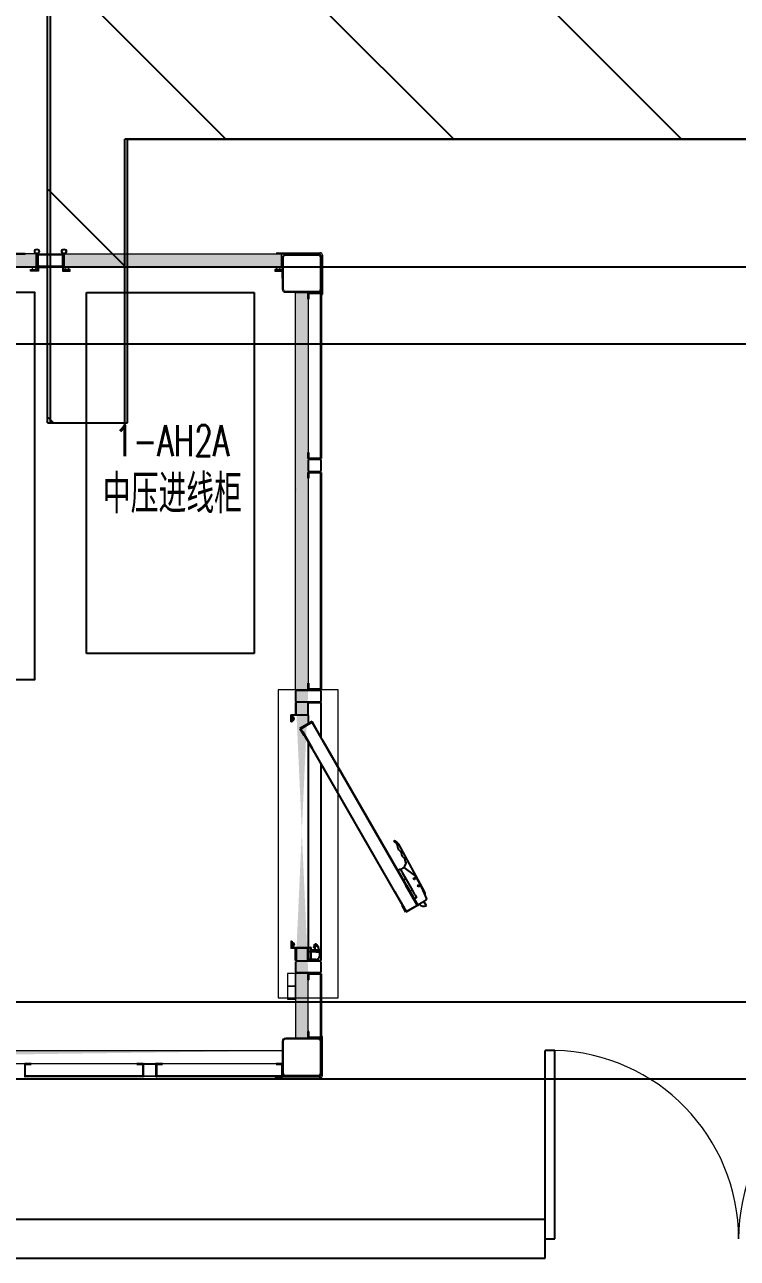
# Model space of a CAD drawing. Extents: x 758840 to 1108724, y -102573 to 143521.
# Drawn here: x 806744 to 809508, y 63888 to 68672 of the extents above; entities that cross this region are included whole.
import ezdxf
from ezdxf.xclip import XClip

# ---------------------------------------------------------------- set-up
doc = ezdxf.new("R2010")
doc.units = 0
doc.header["$LTSCALE"] = 1000
doc.header["$MEASUREMENT"] = 0
for name, color, linetype in [('02电气-设备', 255, 'Continuous'), ('02电气-设备基础', 252, 'Continuous'), ('DOOR_FIRE', 4, 'Continuous'), ('HATCH', 4, 'Continuous'), ('LWIRE', 1, 'Continuous'), ('WALL-MOVE', 6, 'Continuous'), ('电缆沟', 2, 'Continuous'), ('空调标注', 3, 'Continuous'), ('钢盖板', 6, 'Continuous')]:
    doc.layers.add(name, color=color, linetype=linetype)
doc.layers.add('细实线', color=3, linetype='Continuous', lineweight=5)
doc.styles.get("Standard").update_dxf_attribs({"font": 'gbenor.shx', "bigfont": 'gbcbig.shx'})
doc.styles.add('电气文字', font='txtd.shx', dxfattribs={"width": 0.8, "height": 3.5, "bigfont": 'HZTXT.shx'})
pattern_1 = [(315, (1.005, -51.474), (28.28427125, 28.28427125), [4.0142, -35.9858]), (315, (-20.185, -72.664), (28.28427125, 28.28427125), [4.0142, -35.9858]), (135, (13.44, -77.425), (-28.28427125, -28.28427125), [4.0142, -35.9858]), (135, (5.767, -85.1), (-28.28427125, -28.28427125), [4.0142, -35.9858]), (225, (28.298, -71.66), (28.28427125, -28.28427125), [40.0194, 0.0194]), (180, (18.983, -78.135), (-28.2842, 28.2842), [3.4144, -53.1542]), (161.56505, (43.853, -49.85), (-28.284169758, 28.28429741), [2.244, -87.1988]), (161.56505, (15.569, -78.135), (-28.284169758, 28.28429741), [2.244, -87.1988]), (198.43495, (51.525, -48.43), (-28.28429741, 28.28416976), [4.488, -84.9548]), (198.43495, (23.24, -76.716), (-28.28429741, 28.28416976), [4.488, -84.9548]), (108.43495, (38.886, -46.303), (-28.28429741, 28.284169758), [21.3712, -68.0716]), (108.43495, (10.602, -74.587), (-28.28429741, 28.284169758), [21.3712, -68.0716]), (161.56505, (29.29, -23.19), (-28.284169758, 28.28429741), [2.244, -87.1988]), (161.56505, (1.005, -51.474), (-28.284169758, 28.28429741), [2.244, -87.1988]), (180, (-1.124, -50.765), (-28.2842, 28.2842), [3.4144, -53.1542]), (198.43495, (23.746, -22.48), (-28.28429741, 28.28416976), [4.488, -84.9548]), (198.43495, (-4.538, -50.765), (-28.28429741, 28.28416976), [4.488, -84.9548]), (90, (-20.894, -70.535), (-28.2842, 28.2842), [3.4144, -53.1542]), (108.43495, (8.1, -44.38), (-28.28429741, 28.284169758), [2.244, -87.1988]), (108.43495, (-20.185, -72.664), (-28.28429741, 28.284169758), [2.244, -87.1988]), (71.56505, (7.39, -38.836), (-28.28416976, 28.28429741), [4.488, -84.9548]), (71.56505, (-20.894, -67.12), (-28.28416976, 28.28429741), [4.488, -84.9548]), (161.56505, (31.212, -53.976), (-28.284169758, 28.28429741), [21.3712, -68.0716]), (161.56505, (2.928, -82.26), (-28.284169758, 28.28429741), [21.3712, -68.0716]), (90, (6.476, -90.642), (-28.2842, 28.2842), [3.4144, -53.1542]), (108.43495, (34.76, -58.943), (-28.28429741, 28.284169758), [2.244, -87.1988]), (108.43495, (6.476, -87.228), (-28.28429741, 28.284169758), [2.244, -87.1988]), (71.56505, (33.34, -66.615), (-28.28416976, 28.28429741), [4.488, -84.9548]), (71.56505, (5.057, -94.9), (-28.28416976, 28.28429741), [4.488, -84.9548])]

# ---------------------------------------------------------------- blocks, each defined once
blk = doc.blocks.new('2500KVA 变压器')
at = {"lineweight": -3}
blk.add_lwpolyline([(0, 0), (2400, 0), (2400, 1500), (0, 1500)], close=True, dxfattribs=at)
blk = doc.blocks.new('dfgfdgdf')
at = {"lineweight": 15}
h = blk.add_hatch(dxfattribs=at)
h.set_pattern_fill('ANSI35', color=2, scale=0.9)
h.set_pattern_definition([(45, (0, 0), (-4.041115254, 4.041115254), []), (45, (4.041, 0), (-4.041115254, 4.041115254), [7.14375, -1.42875, 0, -1.42875])])
h.paths.add_polyline_path([(1999348.3, 678429.3), (1999331.3, 678429.3, 1)])
blk.add_line((1999352.3, 678432.3), (1999327.3, 678432.3))
at = {"color": 0, "lineweight": 15}
for p, q in [((1999352.3, 678432.3), (1999327.3, 678432.3)), ((1999327.3, 678432.3), (1999327.3, 678429.3)), ((1999327.3, 678429.3), (1999352.3, 678429.3)), ((1999352.3, 678432.3), (1999352.3, 678429.3))]:
    blk.add_line(p, q, dxfattribs=at)
blk.add_arc((1999339.8, 678429.3), 8.49, 180, 360, dxfattribs=at)
blk = doc.blocks.new('332525')
at = {"color": 0, "lineweight": 15}
for p, q in [((1935718.8, 679933.7), (1935745.8, 679933.7)), ((1935718.8, 679930.7), (1935718.8, 679933.7)), ((1935748.8, 679930.7), (1935718.8, 679930.7)), ((1935745.8, 679933.7), (1935745.8, 679960.7)), ((1935745.8, 679960.7), (1935748.8, 679960.7)), ((1935748.8, 679930.7), (1935745.8, 679930.7)), ((1935748.8, 679960.7), (1935748.8, 679930.7)), ((1935748.8, 679933.7), (1935748.8, 679930.7))]:
    blk.add_line(p, q, dxfattribs=at)
blk = doc.blocks.new('BD4-PAL0101-LVPM-05')
at = {"ltscale": 5}
h = blk.add_hatch(dxfattribs=at)
h.set_pattern_fill('隔热材料01', color=8, scale=80, angle=45)
h.set_pattern_definition(pattern_1)
h.paths.add_polyline_path([(8308888.6, -4141711.1), (8309454.1, -4141711.1), (8309454.1, -4141661.1), (8308888.6, -4141661.1)])
h.paths.add_polyline_path([(8308318.1, -4141711.1), (8308883.6, -4141711.1), (8308883.6, -4141661.1), (8308318.1, -4141661.1)])
h.paths.add_polyline_path([(8310456.6, -4141661.1), (8309564.1, -4141661.1), (8309564.1, -4141711.1), (8310456.6, -4141711.1)])
h.paths.add_polyline_path([(8311354.1, -4141661.1), (8310461.6, -4141661.1), (8310461.6, -4141711.1), (8311354.1, -4141711.1)])
h.paths.add_polyline_path([(8311464.1, -4141711.1), (8312356.6, -4141711.1), (8312356.6, -4141661.1), (8311464.1, -4141661.1)])
h.paths.add_polyline_path([(8312361.6, -4141661.1), (8312361.6, -4141711.1), (8313254.1, -4141711.1), (8313254.1, -4141661.1)])
h.paths.add_polyline_path([(8314456.6, -4141661.1), (8313364.1, -4141661.1), (8313364.1, -4141711.1), (8314456.6, -4141711.1)])
h.paths.add_polyline_path([(8314461.6, -4141661.1), (8314461.6, -4141711.1), (8315554.1, -4141711.1), (8315554.1, -4141661.1)])
h.paths.add_polyline_path([(8316861.6, -4141661.1), (8315664.1, -4141661.1), (8315664.1, -4141711.1), (8316861.6, -4141711.1)])
h.paths.add_polyline_path([(8316866.6, -4141661.1), (8316866.6, -4141711.1), (8318064.1, -4141711.1), (8318064.1, -4141661.1)])
h.paths.add_polyline_path([(8319466.6, -4141661.1), (8318174.1, -4141661.1), (8318174.1, -4141711.1), (8319466.6, -4141711.1)])
h.paths.add_polyline_path([(8319471.6, -4141661.1), (8319471.6, -4141711.1), (8320764.1, -4141711.1), (8320764.1, -4141661.1)])
h.paths.add_polyline_path([(8320874.1, -4141661.1), (8321714.1, -4141661.1), (8321714.1, -4141711.1), (8320874.1, -4141711.1)])
h = blk.add_hatch(dxfattribs=at)
h.set_pattern_fill('隔热材料01', color=8, scale=80, angle=45)
h.set_pattern_definition(pattern_1)
edge = h.paths.add_edge_path()
edge.add_line((8321769.1, -4144451.1), (8321769.1, -4144701.1))
edge.add_line((8321819.1, -4144701.1), (8321819.1, -4144451.1))
edge.add_line((8321769.1, -4143351.1), (8321769.1, -4141811.1))
edge.add_line((8321819.1, -4141811.1), (8321819.1, -4143351.1))
h = blk.add_hatch(dxfattribs=at)
h.set_pattern_fill('隔热材料01', color=8, scale=80, angle=45)
h.set_pattern_definition(pattern_1)
edge = h.paths.add_edge_path()
edge.add_line((8308313.1, -4144801.1), (8308313.1, -4144751.1))
edge.add_line((8308323.1, -4144751.1), (8308323.1, -4144801.1))
edge.add_line((8308543.1, -4144801.1), (8309359, -4144801.1))
edge.add_line((8309359, -4144751.1), (8308543.1, -4144751.1))
edge.add_line((8309459, -4144801.1), (8311223.1, -4144801.1))
edge.add_line((8311223.1, -4144751.1), (8309459, -4144751.1))
edge.add_line((8312873.1, -4144801.1), (8318069.1, -4144801.1))
edge.add_line((8318069.1, -4144751.1), (8312873.1, -4144751.1))
edge.add_line((8318169.1, -4144801.1), (8321719.1, -4144801.1))
edge.add_line((8321719.1, -4144751.1), (8318169.1, -4144751.1))
edge = h.paths.add_edge_path(flags=17)
edge.add_line((8318069.1, -4144801.1), (8318069.1, -4144751.1))
edge.add_line((8318169.1, -4144751.1), (8318169.1, -4144801.1))
edge.add_line((8312873.1, -4144751.1), (8312873.1, -4144801.1))
edge.add_line((8311223.1, -4144801.1), (8311223.1, -4144751.1))
edge.add_line((8308543.1, -4144751.1), (8308543.1, -4144801.1))
edge.add_line((8321719.1, -4144801.1), (8321719.1, -4144751.1))
at = {"layer": 'HATCH'}
h = blk.add_hatch(dxfattribs=at)
h.set_pattern_fill('ANSI32', color=256)
h.set_pattern_definition([(45, (5309317.434, -5119515.283), (-6.73519209, 6.73519209), []), (45, (5309321.924, -5119515.283), (-6.73519209, 6.73519209), [])])
h.paths.add_polyline_path([(8321789.7, -4143502.4), (8321833, -4143477.4), (8321876.7, -4143553.1), (8321878.7, -4143552.7), (8321833.7, -4143474.7), (8321786.9, -4143501.7), (8321801.9, -4143527.6), (8321803.7, -4143526.6), (8321796.7, -4143514.5)])
h = blk.add_hatch(dxfattribs=at)
h.set_pattern_fill('ISO02W100', color=256, scale=0.5, angle=90)
h.set_pattern_definition([(90, (5309317.4337, -5119515.2831), (-2.5, 2e-16), [6, -1.5])])
h.paths.add_polyline_path([(8321796.7, -4143514.5), (8321803.7, -4143526.6), (8321833.7, -4143578.7), (8321834.6, -4143578.2), (8321797.5, -4143514)])
h = blk.add_hatch(dxfattribs=at)
h.set_pattern_fill('ANSI32', color=256, angle=60)
h.set_pattern_definition([(105, (8026481.15, -5199510.448), (-9.200443495, -2.465251405), []), (105, (8026483.395, -5199506.56), (-9.200443495, -2.465251405), [])])
h.paths.add_polyline_path([(8322198.5, -4144211.1), (8322241.8, -4144186.1), (8322198.1, -4144110.4), (8322199.5, -4144108.8), (8322244.5, -4144186.8), (8322197.8, -4144213.8), (8322182.8, -4144187.8), (8322184.5, -4144186.8), (8322191.5, -4144199)])
h = blk.add_hatch(dxfattribs=at)
h.set_pattern_fill('ISO02W100', color=256, scale=0.5, angle=150)
h.set_pattern_definition([(150, (8026481.1504, -5199510.4484), (-1.25, -2.1650635095), [6, -1.5])])
h.paths.add_polyline_path([(8322191.5, -4144199), (8322184.5, -4144186.8), (8322154.5, -4144134.8), (8322155.3, -4144134.3), (8322192.4, -4144198.5)])
at = {"linetype": 'ByBlock', "lineweight": 15}
for p, q in [((8320764.1, -4141661.1), (8319471.6, -4141661.1)), ((8320764.1, -4141711.1), (8320764.1, -4141661.1)), ((8320874.1, -4141711.1), (8320874.1, -4141661.1)), ((8320874.1, -4141661.1), (8321714.1, -4141661.1)), ((8321699.1, -4141656.1), (8321864.1, -4141656.1)), ((8321699.1, -4141661.1), (8321699.1, -4141656.1)), ((8321714.1, -4141661.1), (8321714.1, -4141711.1)), ((8321862.1, -4141661.1), (8321862.1, -4141656.1)), ((8321869.1, -4141668.1), (8321874.1, -4141668.1)), ((8321874.1, -4141666.1), (8321874.1, -4141817.1)), ((8319471.6, -4141711.1), (8320764.1, -4141711.1)), ((8321714.1, -4141711.1), (8320874.1, -4141711.1)), ((8321869.1, -4141817.1), (8321874.1, -4141817.1)), ((8321871.1, -4141820.1), (8321869.1, -4141820.1)), ((8321769.1, -4143351.1), (8321869.1, -4143351.1)), ((8321871.1, -4144694.1), (8321869.1, -4144694.1)), ((8321869.1, -4144697.1), (8321874.1, -4144697.1)), ((8321874.1, -4144846.1), (8321874.1, -4144697.1)), ((8321862.1, -4144851.1), (8321690.1, -4144851.1)), ((8321693.1, -4144851.1), (8321693.1, -4144856.1)), ((8321693.1, -4144856.1), (8321864.1, -4144856.1)), ((8321869.1, -4144844.1), (8321874.1, -4144844.1))]:
    blk.add_line(p, q, dxfattribs=at)
for p, q in [((8319741.6, -4141661.1), (8320721.6, -4141661.1)), ((8321816.1, -4143401.1), (8321819.1, -4143401.1)), ((8321833.7, -4143474.7), (8321786.9, -4143501.7)), ((8321789.7, -4143502.4), (8321833, -4143477.4)), ((8321833, -4143477.4), (8321876.7, -4143553.1)), ((8321878.7, -4143552.7), (8321833.7, -4143474.7)), ((8321786.9, -4143501.7), (8321801.9, -4143527.6)), ((8321803.7, -4143526.6), (8321789.7, -4143502.4)), ((8321801.9, -4143527.6), (8321803.7, -4143526.6)), ((8321830, -4143572.2), (8322191.5, -4144199)), ((8322155.3, -4144134.3), (8321830.8, -4143571.7)), ((8321834.6, -4143578.2), (8321833.7, -4143578.7)), ((8321834.6, -4143578.2), (8321833.7, -4143578.7)), ((8321873.3, -4143547.2), (8322198.1, -4144110.4)), ((8322199.5, -4144108.8), (8321875, -4143546.2)), ((8321878.7, -4143552.7), (8321876.7, -4143553.1)), ((8321878.7, -4143552.7), (8321876.7, -4143553.1)), ((8322167, -4144052.4), (8322244.5, -4144186.8)), ((8322199.5, -4144108.8), (8322198.1, -4144110.4)), ((8322241.8, -4144186.1), (8322198.1, -4144110.4)), ((8322199.5, -4144108.8), (8322244.5, -4144186.8)), ((8322155.3, -4144134.3), (8322154.5, -4144134.8)), ((8322182.8, -4144187.8), (8322184.5, -4144186.8)), ((8322197.8, -4144213.8), (8322182.8, -4144187.8)), ((8322184.5, -4144186.8), (8322198.5, -4144211.1)), ((8322244.5, -4144186.8), (8322197.8, -4144213.8)), ((8322198.5, -4144211.1), (8322241.8, -4144186.1)), ((8321817.6, -4144401.1), (8321819.1, -4144401.1))]:
    blk.add_line(p, q)
at = {"lineweight": 15}
for p, q in [((8320764.6, -4141711.1), (8320764.6, -4141660.9)), ((8320768.6, -4141711.1), (8320768.6, -4141660.9)), ((8320865.9, -4141705.1), (8320865.9, -4141667.1)), ((8320869.6, -4141711.1), (8320869.6, -4141660.9)), ((8320873.6, -4141711.1), (8320873.6, -4141660.9)), ((8321869.1, -4141668.1), (8321869.1, -4141820.1)), ((8320742.1, -4141724.6), (8320742.1, -4141721.6)), ((8320742.1, -4141721.6), (8320769.1, -4141721.6)), ((8320764.6, -4141711.1), (8320768.6, -4141711.1)), ((8320769.1, -4141724.6), (8320769.1, -4141711.1)), ((8320769.1, -4141711.1), (8320802.1, -4141711.1)), ((8320769.1, -4141720.8), (8320769.1, -4141724.6)), ((8320772.1, -4141714.1), (8320772.1, -4141727.6)), ((8320772.1, -4141714.1), (8320802.1, -4141714.1)), ((8320802.1, -4141711.1), (8320802.1, -4141714.1)), ((8320869.1, -4141711.1), (8320836.1, -4141711.1)), ((8320836.1, -4141711.1), (8320836.1, -4141714.1)), ((8320866.1, -4141714.1), (8320836.1, -4141714.1)), ((8320866.1, -4141714.1), (8320866.1, -4141727.6)), ((8320869.1, -4141724.6), (8320869.1, -4141711.1)), ((8320869.1, -4141720.8), (8320869.1, -4141724.6)), ((8320896.1, -4141721.6), (8320869.1, -4141721.6)), ((8320869.6, -4141711.1), (8320873.6, -4141711.1)), ((8320896.1, -4141724.6), (8320896.1, -4141721.6)), ((8321719.1, -4141721.6), (8321689.1, -4141721.6)), ((8321689.1, -4141721.6), (8321689.1, -4141724.6)), ((8321719.1, -4141724.6), (8321719.1, -4141721.6)), ((8320742.1, -4141724.6), (8320769.1, -4141724.6)), ((8320742.1, -4141727.6), (8320742.1, -4141724.6)), ((8320769.1, -4141724.6), (8320742.1, -4141724.6)), ((8320772.1, -4141727.6), (8320742.1, -4141727.6)), ((8320772.1, -4141727.6), (8320769.1, -4141727.6)), ((8320772.1, -4141724.6), (8320772.1, -4141727.6)), ((8320866.1, -4141724.6), (8320866.1, -4141727.6)), ((8320866.1, -4141727.6), (8320896.1, -4141727.6)), ((8320866.1, -4141727.6), (8320869.1, -4141727.6)), ((8320896.1, -4141724.6), (8320869.1, -4141724.6)), ((8320869.1, -4141724.6), (8320896.1, -4141724.6)), ((8320896.1, -4141727.6), (8320896.1, -4141724.6)), ((8321719.1, -4141724.6), (8321692.1, -4141724.6)), ((8321692.1, -4141724.6), (8321719.1, -4141724.6)), ((8321769.1, -4143351.1), (8321769.1, -4141811.1)), ((8321769.1, -4141811.1), (8321819.1, -4141811.1)), ((8321819.1, -4141811.1), (8321819.1, -4143351.1)), ((8321935.3, -4143351.1), (8321702.8, -4143351.1)), ((8321702.8, -4143351.1), (8321702.8, -4144545.6)), ((8321819.1, -4143351.1), (8321769.1, -4143351.1)), ((8321935.3, -4144545.6), (8321935.3, -4143351.1)), ((8321816.1, -4143401.1), (8321816.1, -4143448.1)), ((8321819.1, -4143401.1), (8321819.1, -4143451.1)), ((8321816.1, -4143448.1), (8321751.1, -4143448.1)), ((8321751.1, -4143476.1), (8321751.1, -4143448.1)), ((8321754.1, -4143476.1), (8321751.1, -4143476.1)), ((8321819.1, -4143451.1), (8321754.1, -4143451.1)), ((8321754.1, -4143451.1), (8321754.1, -4143476.1)), ((8321754.1, -4144326.1), (8321751.1, -4144326.1)), ((8321751.1, -4144326.1), (8321751.1, -4144354.1)), ((8321816.1, -4144354.1), (8321751.1, -4144354.1)), ((8321754.1, -4144351.1), (8321754.1, -4144326.1)), ((8321819.1, -4144351.1), (8321754.1, -4144351.1)), ((8321816.1, -4144401.1), (8321816.1, -4144354.1)), ((8321819.1, -4144401.1), (8321819.1, -4144351.1)), ((8321819.1, -4144451.1), (8321769.1, -4144451.1)), ((8321769.1, -4144451.1), (8321769.1, -4144701.1)), ((8321819.1, -4144701.1), (8321819.1, -4144451.1)), ((8321702.8, -4144545.6), (8321935.3, -4144545.6)), ((8321769.1, -4144701.1), (8321819.1, -4144701.1)), ((8321719.1, -4144751.1), (8318169.1, -4144751.1)), ((8321719.1, -4144801.1), (8321719.1, -4144751.1)), ((8318169.1, -4144801.1), (8321719.1, -4144801.1))]:
    blk.add_line(p, q, dxfattribs=at)
at = {"linetype": 'Continuous', "lineweight": 15}
for p, q in [((8320895, -4141661.4), (8320895, -4141661.4)), ((8320901.9, -4141662.1), (8320901.9, -4141662.1)), ((8321817.9, -4142492.1), (8321817.9, -4142492.1)), ((8321769.9, -4142558.7), (8321769.9, -4142558.7)), ((8321770.6, -4142579.8), (8321770.6, -4142579.8)), ((8321772.7, -4142579.3), (8321772.7, -4142579.3)), ((8321774.5, -4142571.3), (8321774.5, -4142571.3)), ((8321769.3, -4143305.7), (8321769.3, -4143305.7)), ((8321791.5, -4143350.6), (8321791.5, -4143350.6))]:
    blk.add_line(p, q, dxfattribs=at)
at = {"linetype": 'Continuous', "lineweight": 25}
for p, q in [((8321819.1, -4141836.1), (8321819.1, -4141813.3)), ((8321821.1, -4141836.1), (8321821.1, -4141813.3)), ((8321866.9, -4141811.1), (8321821.3, -4141811.1)), ((8321821.3, -4141811.1), (8321866.9, -4141811.1)), ((8321821.3, -4141813.1), (8321866.9, -4141813.1)), ((8321867.1, -4141813.3), (8321867.1, -4142453.9)), ((8321869.1, -4141813.3), (8321869.1, -4142453.9)), ((8321821.1, -4141836.1), (8321819.1, -4141836.1)), ((8321819.1, -4142453.9), (8321819.1, -4142431.1)), ((8321821.1, -4142431.1), (8321819.1, -4142431.1)), ((8321821.1, -4142453.9), (8321821.1, -4142431.1)), ((8321866.9, -4142454.1), (8321821.3, -4142454.1)), ((8321866.9, -4142456.1), (8321821.3, -4142456.1)), ((8321819.1, -4142531.1), (8321819.1, -4142508.3)), ((8321821.1, -4142531.1), (8321819.1, -4142531.1)), ((8321821.1, -4142531.1), (8321821.1, -4142508.3)), ((8321866.9, -4142506.1), (8321821.3, -4142506.1)), ((8321821.3, -4142506.1), (8321866.9, -4142506.1)), ((8321821.3, -4142508.1), (8321866.9, -4142508.1)), ((8321867.1, -4142508.3), (8321867.1, -4143348.9)), ((8321869.1, -4142508.3), (8321869.1, -4143348.9)), ((8321819.1, -4143348.9), (8321819.1, -4143326.1)), ((8321821.1, -4143326.1), (8321819.1, -4143326.1)), ((8321821.1, -4143348.9), (8321821.1, -4143326.1)), ((8321866.9, -4143349.1), (8321821.3, -4143349.1)), ((8321866.9, -4143351.1), (8321821.3, -4143351.1)), ((8322153.5, -4143936.9), (8322150.6, -4143938.4)), ((8322155.2, -4143942.7), (8322150.6, -4143938.4)), ((8322159.7, -4143940.6), (8322153.5, -4143936.9)), ((8322168.8, -4143950), (8322268.9, -4144133.5)), ((8322195, -4144017.2), (8322198.5, -4144023.6)), ((8322174.8, -4144047.9), (8322167, -4144052.4)), ((8322172.5, -4144062), (8322167, -4144052.4)), ((8322174.4, -4144065.3), (8322172.5, -4144062)), ((8322188.7, -4144090.1), (8322174.4, -4144065.3)), ((8322175.5, -4144047.9), (8322189.2, -4144040.6)), ((8322176.3, -4144048.5), (8322181.5, -4144057.7)), ((8322181.5, -4144057.7), (8322183.1, -4144060.3)), ((8322183.1, -4144060.3), (8322196.9, -4144084.2)), ((8322190.2, -4144040.1), (8322229.4, -4144069.8)), ((8322192, -4144037.7), (8322198.5, -4144023.6)), ((8322192.1, -4144040.3), (8322193.2, -4144042.3)), ((8322196.5, -4144085.6), (8322188.7, -4144090.1)), ((8322213.7, -4144133.4), (8322188.7, -4144090.1)), ((8322196.9, -4144084.2), (8322222.9, -4144129.3)), ((8322234.7, -4144075.7), (8322256.8, -4144114)), ((8322221.5, -4144128.9), (8322213.7, -4144133.4)), ((8322223.1, -4144149.6), (8322213.7, -4144133.4)), ((8322222.9, -4144129.3), (8322231.7, -4144144.6)), ((8322225, -4144152.9), (8322223.1, -4144149.6)), ((8322230.4, -4144162.4), (8322225, -4144152.9)), ((8322238.2, -4144157.9), (8322230.4, -4144162.4)), ((8322230.4, -4144162.4), (8322244, -4144186)), ((8322231.7, -4144144.6), (8322233.3, -4144147.3)), ((8322233.3, -4144147.3), (8322238.5, -4144156.3)), ((8322258.5, -4144117.4), (8322277.3, -4144162.4)), ((8322259.1, -4144115.1), (8322259, -4144115.2)), ((8322267.3, -4144130.6), (8322267.5, -4144130.5)), ((8322271, -4144139.9), (8322273.1, -4144152.3)), ((8322244.1, -4144186), (8322244, -4144186)), ((8322244.5, -4144186.8), (8322244.1, -4144186)), ((8322244.5, -4144186.8), (8322250.9, -4144182.9)), ((8322275.8, -4144167.3), (8322267.8, -4144172.3)), ((8322277.2, -4144188.5), (8322267.8, -4144172.3)), ((8321819.1, -4144476.1), (8321819.1, -4144453.3)), ((8321821.1, -4144476.1), (8321819.1, -4144476.1)), ((8321821.1, -4144476.1), (8321821.1, -4144453.3)), ((8321866.9, -4144451.1), (8321821.3, -4144451.1)), ((8321821.3, -4144451.1), (8321866.9, -4144451.1)), ((8321821.3, -4144453.1), (8321866.9, -4144453.1)), ((8321867.1, -4144453.3), (8321867.1, -4144698.9)), ((8321869.1, -4144453.3), (8321869.1, -4144698.9)), ((8321819.1, -4144698.9), (8321819.1, -4144676.1)), ((8321821.1, -4144676.1), (8321819.1, -4144676.1)), ((8321821.1, -4144698.9), (8321821.1, -4144676.1)), ((8321866.9, -4144699.1), (8321821.3, -4144699.1)), ((8321866.9, -4144701.1), (8321821.3, -4144701.1)), ((8320721.1, -4144848.9), (8320721.1, -4144803.3)), ((8320721.3, -4144801.1), (8320744.1, -4144801.1)), ((8320721.3, -4144803.1), (8320744.1, -4144803.1)), ((8320744.1, -4144803.1), (8320744.1, -4144801.1)), ((8321154.1, -4144803.1), (8321154.1, -4144801.1)), ((8321154.1, -4144801.1), (8321176.9, -4144801.1)), ((8321154.1, -4144803.1), (8321176.9, -4144803.1)), ((8321177.1, -4144803.3), (8321177.1, -4144848.9)), ((8321179.1, -4144848.9), (8321179.1, -4144803.3)), ((8321179.1, -4144803.3), (8321179.1, -4144848.9)), ((8321229.1, -4144848.9), (8321229.1, -4144803.3)), ((8321231.1, -4144848.9), (8321231.1, -4144803.3)), ((8321231.3, -4144801.1), (8321254.1, -4144801.1)), ((8321231.3, -4144803.1), (8321254.1, -4144803.1)), ((8321254.1, -4144803.1), (8321254.1, -4144801.1)), ((8321694.1, -4144803.1), (8321694.1, -4144801.1)), ((8321694.1, -4144801.1), (8321716.9, -4144801.1)), ((8321694.1, -4144803.1), (8321716.9, -4144803.1)), ((8321717.1, -4144803.3), (8321717.1, -4144848.9)), ((8321719.1, -4144848.9), (8321719.1, -4144803.3)), ((8321719.1, -4144803.3), (8321719.1, -4144848.9)), ((8321176.9, -4144849.1), (8320721.3, -4144849.1)), ((8321176.9, -4144851.1), (8320721.3, -4144851.1)), ((8321716.9, -4144849.1), (8321231.3, -4144849.1)), ((8321716.9, -4144851.1), (8321231.3, -4144851.1))]:
    blk.add_line(p, q, dxfattribs=at)
at = {"lineweight": -3}
for p, q in [((8321819.1, -4143401.1), (8321869.1, -4143401.1)), ((8321869.1, -4143536), (8321869.1, -4143401.1)), ((8321819.1, -4143451.1), (8321819.1, -4143483.1)), ((8321819.1, -4143551.4), (8321819.1, -4144351.1)), ((8321869.1, -4144401.1), (8321869.1, -4143640)), ((8321819.1, -4144401.1), (8321869.1, -4144401.1))]:
    blk.add_line(p, q, dxfattribs=at)
at = {"linetype": 'Continuous'}
for p, q in [((8321819.1, -4144351.1), (8321819.1, -4144398.1)), ((8321819.1, -4144351.1), (8321828.1, -4144351.1)), ((8321828.1, -4144351.1), (8321828.1, -4144397.8)), ((8321828.6, -4144351.6), (8321828.6, -4144397.5)), ((8321844, -4144343.7), (8321844, -4144360.7)), ((8321844.5, -4144343.7), (8321844, -4144343.7)), ((8321844.5, -4144343.7), (8321844.5, -4144360.2)), ((8321849.8, -4144340.7), (8321850.1, -4144340.3)), ((8321828.1, -4144367.4), (8321819.1, -4144367.4)), ((8321828.1, -4144397.8), (8321819.1, -4144397.8)), ((8321848.6, -4144398.1), (8321819.1, -4144398.1)), ((8321828.1, -4144398.1), (8321828.1, -4144397.8)), ((8321828.6, -4144362.8), (8321829.1, -4144362.8)), ((8321848.6, -4144397.6), (8321828.6, -4144397.6)), ((8321828.7, -4144360.2), (8321861.1, -4144360.2)), ((8321829.1, -4144398.1), (8321829.1, -4144362.8)), ((8321833.8, -4144365.8), (8321833.9, -4144365.3)), ((8321836.2, -4144360.7), (8321852.8, -4144360.7)), ((8321848.6, -4144398.1), (8321848.6, -4144397.6)), ((8321860.6, -4144360.5), (8321860.6, -4144367.1)), ((8321861.1, -4144367.1), (8321861.1, -4144360.2)), ((8321862.1, -4144367.1), (8321862.1, -4144367.6)), ((8321862.1, -4144367.6), (8321862.1, -4144384.1)), ((8321862.6, -4144367.6), (8321862.1, -4144367.6)), ((8321862.6, -4144384.1), (8321862.1, -4144384.1)), ((8321862.6, -4144367.6), (8321862.6, -4144384.1))]:
    blk.add_line(p, q, dxfattribs=at)
for points in [[(8321769.1, -4143401.1), (8321769.1, -4143448.1), (8321771.8, -4143448.1), (8321771.8, -4143401.1)], [(8321769.1, -4144401.1), (8321769.1, -4144354.1), (8321771.8, -4144354.1), (8321771.8, -4144401.1)]]:
    blk.add_lwpolyline(points, close=True)
for points in [[(8321833.7, -4143578.7), (8321796.7, -4143514.5), (8321797.5, -4143514), (8321834.6, -4143578.2)], [(8322154.5, -4144134.8), (8322191.5, -4144199), (8322192.4, -4144198.5), (8322155.3, -4144134.3)]]:
    blk.add_lwpolyline(points)
at = {"linetype": 'Continuous', "lineweight": 25, "flags": 128}
for points in [[(8322189.2, -4144040.6), (8322189.4, -4144040.5), (8322189.6, -4144040.4), (8322189.7, -4144040.3), (8322189.9, -4144040.2), (8322190, -4144040.2), (8322190.1, -4144040.1), (8322190.2, -4144040.1), (8322190.2, -4144040.1)], [(8322259.1, -4144115.1), (8322259.2, -4144115.2), (8322259.4, -4144115.6), (8322259.6, -4144116.1), (8322260, -4144116.8), (8322260.5, -4144117.6), (8322261, -4144118.6), (8322261.6, -4144119.7), (8322262.3, -4144120.9), (8322263, -4144122.2), (8322263.7, -4144123.5), (8322264.3, -4144124.7), (8322265, -4144125.9), (8322265.6, -4144127), (8322266.2, -4144128), (8322266.6, -4144128.9), (8322267, -4144129.6), (8322267.3, -4144130.1), (8322267.5, -4144130.4), (8322267.5, -4144130.5), (8322267.5, -4144130.5)], [(8322267.8, -4144172.3), (8322267.7, -4144172.3), (8322267.4, -4144172.5), (8322266.9, -4144172.8), (8322266.2, -4144173.2), (8322265.3, -4144173.7), (8322264.3, -4144174.3), (8322263.1, -4144175), (8322261.7, -4144175.8), (8322260.1, -4144176.7), (8322258.4, -4144177.7), (8322256.6, -4144178.7), (8322254.7, -4144179.8), (8322252.7, -4144181), (8322250.6, -4144182.2), (8322248.5, -4144183.4), (8322246.3, -4144184.7), (8322244.1, -4144186)]]:
    blk.add_lwpolyline(points, dxfattribs=at)
at = {"lineweight": 15}
for points in [[(8321739.1, -4144501.1), (8321769.1, -4144501.1), (8321769.1, -4144451.1), (8321739.1, -4144451.1)], [(8321739.1, -4144551.1), (8321769.1, -4144551.1), (8321769.1, -4144501.1), (8321739.1, -4144501.1)]]:
    blk.add_lwpolyline(points, close=True, dxfattribs=at)
for centre, radius in [((8320766.6, -4141651.1), 10), ((8320766.6, -4141651.1), 7), ((8320871.6, -4141651.1), 10), ((8320871.6, -4141651.1), 7)]:
    blk.add_circle(centre, radius, dxfattribs=at)
at = {"linetype": 'Continuous', "lineweight": 25}
for centre in [(8322230.9, -4144083.8), (8322246.9, -4144111.6)]:
    blk.add_circle(centre, 3, dxfattribs=at)
blk.add_circle((8321841.5, -4144349.4), 1.99)
at = {"linetype": 'Continuous'}
for radius in [3.25, 1.75]:
    blk.add_circle((8321848.1, -4144343.7), radius, dxfattribs=at)
at = {"linetype": 'ByBlock', "lineweight": 15}
for centre, radius, start, end in [((8321699.1, -4141659.1), 3, 90, 180), ((8321862.1, -4141668.1), 7, 0, 90), ((8321864.1, -4141666.1), 10, 0, 90), ((8321871.1, -4141817.1), 3, 270, 0), ((8321871.1, -4144697.1), 3, 0, 90), ((8321693.1, -4144853.1), 3, 180, 270), ((8321862.1, -4144844.1), 7, 270, 0), ((8321864.1, -4144846.1), 10, 270, 0)]:
    blk.add_arc(centre, radius, start, end, dxfattribs=at)
at = {"lineweight": 15}
for centre in [(8320755.6, -4141721.6), (8320882.6, -4141721.6), (8321702.6, -4141721.6)]:
    blk.add_arc(centre, 8.49, 0, 180, dxfattribs=at)
at = {"linetype": 'Continuous', "lineweight": 25}
for centre, radius, start, end in [((8321821.3, -4141813.3), 2.2, 90, 180), ((8321821.3, -4141813.3), 0.2, 90, 180), ((8321866.9, -4141813.3), 2.2, 0, 90), ((8321866.9, -4141813.3), 0.2, 0, 90), ((8321821.3, -4142453.9), 2.2, 180, 270), ((8321821.3, -4142453.9), 0.2, 180, 270), ((8321866.9, -4142453.9), 2.2, 270, 0), ((8321866.9, -4142453.9), 0.2, 270, 0), ((8321821.3, -4142508.3), 2.2, 90, 180), ((8321821.3, -4142508.3), 0.2, 90, 180), ((8321866.9, -4142508.3), 2.2, 0, 90), ((8321866.9, -4142508.3), 0.2, 0, 90), ((8321821.3, -4143348.9), 2.2, 180, 270), ((8321821.3, -4143348.9), 0.2, 180, 270), ((8321866.9, -4143348.9), 2.2, 270, 0), ((8321866.9, -4143348.9), 0.2, 270, 0), ((8322146.9, -4143962.1), 25, 44.8765, 59.298), ((8322194.7, -4144038.9), 3, 155.366, 208.1526), ((8322196, -4144084.7), 1, 299.9935, 29.9935), ((8322217.4, -4144085.7), 20, 29.9999, 52.8925), ((8322230.8, -4144129), 30, 22.7467, 29.9999), ((8322222, -4144129.8), 1, 29.9935, 119.9935), ((8322251.3, -4144142.9), 20, 8.5112, 10.4112), ((8322273.6, -4144163.9), 4, 301.9999, 22.7467), ((8322267.2, -4144171.2), 20, 215.6951, 299.9999), ((8321821.3, -4144453.3), 2.2, 90, 180), ((8321821.3, -4144453.3), 0.2, 90, 180), ((8321866.9, -4144453.3), 2.2, 0, 90), ((8321866.9, -4144453.3), 0.2, 0, 90), ((8321821.3, -4144698.9), 2.2, 180, 270), ((8321821.3, -4144698.9), 0.2, 180, 270), ((8321866.9, -4144698.9), 2.2, 270, 0), ((8321866.9, -4144698.9), 0.2, 270, 0), ((8320721.3, -4144803.3), 2.2, 90, 180), ((8320721.3, -4144803.3), 0.2, 90, 180), ((8321176.9, -4144803.3), 2.2, 0, 90), ((8321176.9, -4144803.3), 0.2, 0, 90), ((8321231.3, -4144803.3), 2.2, 90, 180), ((8321231.3, -4144803.3), 0.2, 90, 180), ((8321716.9, -4144803.3), 2.2, 0, 90), ((8321716.9, -4144803.3), 0.2, 0, 90), ((8320721.3, -4144848.9), 2.2, 180, 270), ((8320721.3, -4144848.9), 0.2, 180, 270), ((8321176.9, -4144848.9), 0.2, 270, 0), ((8321176.9, -4144848.9), 2.2, 270, 0), ((8321231.3, -4144848.9), 2.2, 180, 270), ((8321231.3, -4144848.9), 0.2, 180, 270), ((8321716.9, -4144848.9), 0.2, 270, 0), ((8321716.9, -4144848.9), 2.2, 270, 0)]:
    blk.add_arc(centre, radius, start, end, dxfattribs=at)
at = {"linetype": 'Continuous'}
for centre, radius, start, end in [((8321828.1, -4144351.6), 0.5, 0, 90), ((8321848.1, -4144343.7), 6.5, 357.5273, 230.7667), ((8321848.1, -4144343.7), 6, 1.7783, 226.7896), ((8321848, -4144343.7), 4, 57.6083, 180), ((8321848, -4144343.7), 3.5, 57.6083, 180), ((8321837.5, -4144360.2), 23.1, 0, 57.6083), ((8321837.5, -4144360.2), 23.6, 0, 57.6083), ((8321828.1, -4144397.6), 0.5, 270.0307, 0.0307), ((8321831.4, -4144397.8), 3.26, 179.9989, 181.4196), ((8321834.6, -4144359.4), 6, 180, 262.8973), ((8321835.1, -4144397.5), 6.52, 179.9998, 180.7102), ((8321840.6, -4144359.3), 12, 186.1504, 186.6338), ((8321840.9, -4144359.2), 12.3, 186.639, 188.0783), ((8321834.6, -4144359.4), 6.5, 212.2064, 262.8973), ((8321862.6, -4144134.6), 232.9, 262.8973, 269.877), ((8321862.6, -4144134.6), 232.4, 262.8973, 269.877), ((8321848.6, -4144384.1), 14, 270, 0), ((8321848.6, -4144384.1), 13.5, 270, 0), ((8321862.1, -4144367.6), 0.5, 0, 89.877)]:
    blk.add_arc(centre, radius, start, end, dxfattribs=at)
at = {"linetype": 'Continuous', "lineweight": 25}
for centre, major_axis, ratio, start_param, end_param in [((8322175.4, -4144049), (0.65, -1.13), 0.766044, 2.407056, 3.141593), ((8322175.4, -4144049), (0.65, -1.13), 0.766044, 1.570796, 2.407056), ((8322237.6, -4144156.8), (0.65, -1.12), 0.770402, 0, 1.570796)]:
    blk.add_ellipse(centre, major_axis=major_axis, ratio=ratio, start_param=start_param, end_param=end_param, dxfattribs=at)
for points, knots in [([(8322167.3, -4143964), (8322167, -4143962.8), (8322166.4, -4143960.6), (8322165.7, -4143957.1), (8322164.8, -4143953.7), (8322163.7, -4143950.7), (8322162.2, -4143948.1), (8322160.4, -4143945.9), (8322158.1, -4143944.1), (8322156.2, -4143943.2), (8322155.2, -4143942.7)], [0, 0, 0, 0, 0.13747, 0.275749, 0.412596, 0.54685, 0.651576, 0.758535, 0.872548, 1, 1, 1, 1]), ([(8322164.6, -4143944.4), (8322165.1, -4143944.9), (8322165.9, -4143945.8), (8322166.9, -4143947), (8322167.6, -4143948), (8322168, -4143948.6), (8322168.3, -4143949.1), (8322168.5, -4143949.4), (8322168.6, -4143949.6), (8322168.6, -4143949.7), (8322168.7, -4143949.8), (8322168.7, -4143949.8), (8322168.8, -4143949.9), (8322168.8, -4143949.9), (8322168.8, -4143949.9), (8322168.8, -4143949.9), (8322168.8, -4143949.9), (8322168.8, -4143949.9), (8322168.8, -4143949.9), (8322168.8, -4143950), (8322168.8, -4143950), (8322168.8, -4143950)], [0, 0, 0, 0, 0.285647, 0.520422, 0.679606, 0.786579, 0.858077, 0.905671, 0.937287, 0.958261, 0.972173, 0.981413, 0.987557, 0.991654, 0.994395, 0.996239, 0.997498, 0.998734, 0.999252, 0.999693, 1, 1, 1, 1]), ([(8322168.7, -4143968), (8322168.5, -4143967.4), (8322167.9, -4143966.1), (8322167.5, -4143964.7), (8322167.3, -4143964)], [0, 0, 0, 0, 0.458562, 1, 1, 1, 1]), ([(8322169.7, -4143969.8), (8322169.7, -4143969.8), (8322169.7, -4143969.8), (8322169.7, -4143969.8), (8322169.6, -4143969.8), (8322169.5, -4143969.4), (8322169.2, -4143968.9), (8322168.9, -4143968.3), (8322168.7, -4143968)], [0, 0, 0, 0, 0.010373, 0.023976, 0.049157, 0.137104, 0.561008, 1, 1, 1, 1]), ([(8322184.1, -4143996.7), (8322184.1, -4143996.7), (8322183.6, -4143995.6), (8322182.8, -4143993.4), (8322182, -4143989.7), (8322181.3, -4143986.4), (8322180.4, -4143983.7), (8322179.6, -4143981.8), (8322178.5, -4143980.2), (8322177, -4143978.2), (8322174.7, -4143975.8), (8322171.9, -4143973), (8322170.3, -4143970.8), (8322169.7, -4143969.8)], [0, 0, 0, 0, 0.000002, 0.113086, 0.227962, 0.36482, 0.434206, 0.503485, 0.562184, 0.620942, 0.741073, 0.888612, 1, 1, 1, 1]), ([(8322186.4, -4143999.4), (8322186, -4143999), (8322185.3, -4143998.5), (8322184.7, -4143997.8), (8322184.5, -4143997.4), (8322184.3, -4143997.2), (8322184.2, -4143997), (8322184.2, -4143996.9), (8322184.1, -4143996.8), (8322184.1, -4143996.8), (8322184.1, -4143996.7), (8322184.1, -4143996.7), (8322184.1, -4143996.7), (8322184.1, -4143996.7), (8322184.1, -4143996.7)], [0, 0, 0, 0, 0.481251, 0.653153, 0.771122, 0.850158, 0.902214, 0.93624, 0.958507, 0.973197, 0.986566, 0.992393, 0.997095, 1, 1, 1, 1]), ([(8322186.4, -4143999.4), (8322187.2, -4143999.9), (8322188.7, -4144001.1), (8322190.6, -4144003.2), (8322192, -4144005.7), (8322192.9, -4144008.5), (8322193.6, -4144011.4), (8322194.1, -4144014.3), (8322194.7, -4144016.2), (8322195, -4144017.2)], [0, 0, 0, 0, 0.139985, 0.280152, 0.420261, 0.56011, 0.706673, 0.853191, 1, 1, 1, 1]), ([(8322268.9, -4144133.5), (8322268.9, -4144133.5), (8322268.9, -4144133.5), (8322268.9, -4144133.5), (8322268.9, -4144133.5), (8322268.9, -4144133.5), (8322269, -4144133.7), (8322269.4, -4144134.4), (8322269.9, -4144135.7), (8322270.5, -4144137.4), (8322270.8, -4144138.7), (8322270.9, -4144139.3)], [0, 0, 0, 0, 0.000472, 0.001102, 0.002314, 0.007063, 0.025853, 0.100787, 0.400751, 0.698075, 1, 1, 1, 1])]:
    blk.add_open_spline(points, degree=3, knots=knots, dxfattribs=at)
at = {"linetype": 'Continuous'}
for points, knots in [([(8321828.6, -4144367.2), (8321828.6, -4144367.2), (8321828.6, -4144367.2), (8321828.6, -4144367.3), (8321828.5, -4144367.3), (8321828.4, -4144367.4), (8321828.3, -4144367.4), (8321828.2, -4144367.4), (8321828.1, -4144367.4)], [0, 0, 0, 0, 0.080311, 0.16989, 0.274034, 0.394487, 0.679099, 1, 1, 1, 1]), ([(8321828.6, -4144397.5), (8321828.6, -4144397.5), (8321828.6, -4144397.6), (8321828.6, -4144397.6), (8321828.5, -4144397.7), (8321828.4, -4144397.7), (8321828.3, -4144397.7), (8321828.2, -4144397.8), (8321828.1, -4144397.8)], [0, 0, 0, 0, 0.080311, 0.16989, 0.274034, 0.394487, 0.679099, 1, 1, 1, 1]), ([(8321828.6, -4144397.6), (8321828.6, -4144397.7), (8321828.5, -4144397.7), (8321828.4, -4144397.8), (8321828.3, -4144397.8), (8321828.2, -4144397.8), (8321828.1, -4144397.8)], [0, 0, 0, 0, 0.389192, 0.527509, 0.678026, 1, 1, 1, 1]), ([(8321829.1, -4144362.8), (8321829.1, -4144362.7), (8321828.9, -4144362.1), (8321828.8, -4144361.4), (8321828.7, -4144361)], [0, 0, 0, 0, 0.25148, 1, 1, 1, 1]), ([(8321852.8, -4144360.2), (8321852.8, -4144360.2), (8321852.8, -4144360.2), (8321852.8, -4144360.2), (8321852.8, -4144360.2), (8321852.8, -4144360.2), (8321852.8, -4144360.3), (8321852.8, -4144360.3), (8321852.8, -4144360.3), (8321852.8, -4144360.4), (8321852.8, -4144360.4), (8321852.8, -4144360.5)], [0, 0, 0, 0, 0.004306, 0.017161, 0.038493, 0.068226, 0.152399, 0.268094, 0.413401, 0.585904, 1, 1, 1, 1]), ([(8321852.8, -4144360.5), (8321852.9, -4144360.5), (8321853, -4144360.5), (8321853.1, -4144360.4), (8321853.2, -4144360.4), (8321853.3, -4144360.3), (8321853.3, -4144360.3), (8321853.3, -4144360.2), (8321853.3, -4144360.2)], [0, 0, 0, 0, 0.318418, 0.601539, 0.722113, 0.826859, 0.917754, 1, 1, 1, 1]), ([(8321852.8, -4144360.7), (8321852.8, -4144360.7), (8321852.9, -4144360.7), (8321853, -4144360.7), (8321853.1, -4144360.7), (8321853.2, -4144360.7), (8321853.2, -4144360.7), (8321853.3, -4144360.7), (8321853.3, -4144360.7), (8321853.3, -4144360.7), (8321853.3, -4144360.6), (8321853.3, -4144360.6)], [0, 0, 0, 0, 0.193349, 0.37967, 0.551242, 0.701751, 0.82558, 0.91801, 0.975918, 0.991706, 1, 1, 1, 1])]:
    blk.add_open_spline(points, degree=3, knots=knots, dxfattribs=at)
at = {"layer": '02电气-设备', "color": 5, "ltscale": 5}
for p, q in [((8320959.1, -4141811.1), (8321609.1, -4141811.1)), ((8320959.1, -4143211.1), (8320959.1, -4141811.1)), ((8321609.1, -4141811.1), (8321609.1, -4143211.1)), ((8321609.1, -4143211.1), (8320959.1, -4143211.1))]:
    blk.add_line(p, q, dxfattribs=at)
at = {"layer": '空调标注', "linetype": 'ByBlock', "lineweight": 15}
for p, q in [((8321696.1, -4141659.1), (8321696.1, -4141661.1)), ((8321696.1, -4141661.1), (8321731.7, -4141661.1)), ((8321862.1, -4141661.1), (8321856.5, -4141661.1)), ((8321869.1, -4144844.1), (8321869.1, -4144694.1)), ((8321690.1, -4144853.1), (8321690.1, -4144851.1)), ((8321862.1, -4144851.1), (8321862.1, -4144856.1))]:
    blk.add_line(p, q, dxfattribs=at)
at = {"layer": '细实线', "lineweight": 15}
for p, q in [((8320769.1, -4141705.1), (8320769.1, -4141667.1)), ((8320772.3, -4141705.1), (8320772.3, -4141667.1)), ((8320775.1, -4141661.1), (8320863.1, -4141661.1)), ((8320775.1, -4141664.3), (8320863.1, -4141664.3)), ((8320869.1, -4141667.1), (8320869.1, -4141705.1)), ((8320863.1, -4141707.9), (8320775.1, -4141707.9)), ((8320863.1, -4141711.1), (8320775.1, -4141711.1)), ((8321819.1, -4142502.1), (8321819.1, -4142460.1)), ((8321821.1, -4142502.1), (8321821.1, -4142460.1)), ((8321823.1, -4142456.1), (8321865.1, -4142456.1)), ((8321823.1, -4142458.1), (8321865.1, -4142458.1)), ((8321867.1, -4142460.1), (8321867.1, -4142502.1)), ((8321869.1, -4142460.1), (8321869.1, -4142502.1)), ((8321865.1, -4142504.1), (8321823.1, -4142504.1)), ((8321865.1, -4142506.1), (8321823.1, -4142506.1)), ((8321179.1, -4144847.1), (8321179.1, -4144805.1)), ((8321181.1, -4144847.1), (8321181.1, -4144805.1)), ((8321183.1, -4144801.1), (8321225.1, -4144801.1)), ((8321183.1, -4144803.1), (8321225.1, -4144803.1)), ((8321227.1, -4144805.1), (8321227.1, -4144847.1)), ((8321229.1, -4144805.1), (8321229.1, -4144847.1)), ((8321225.1, -4144849.1), (8321183.1, -4144849.1)), ((8321225.1, -4144851.1), (8321183.1, -4144851.1))]:
    blk.add_line(p, q, dxfattribs=at)
at = {"layer": '细实线', "linetype": 'ByBlock', "lineweight": 15}
for p, q in [((8321769.1, -4143395.1), (8321769.1, -4143357.1)), ((8321772.1, -4143395.1), (8321772.1, -4143357.1)), ((8321775.1, -4143351.1), (8321863.1, -4143351.1)), ((8321775.1, -4143354.1), (8321863.1, -4143354.1)), ((8321866.1, -4143357.1), (8321866.1, -4143395.1)), ((8321869.1, -4143357.1), (8321869.1, -4143395.1)), ((8321863.1, -4143398.1), (8321775.1, -4143398.1)), ((8321863.1, -4143401.1), (8321775.1, -4143401.1)), ((8321775.1, -4144401.1), (8321863.1, -4144401.1)), ((8321769.1, -4144445.1), (8321769.1, -4144407.1)), ((8321772.1, -4144445.1), (8321772.1, -4144407.1)), ((8321775.1, -4144404.1), (8321863.1, -4144404.1)), ((8321863.1, -4144448.1), (8321775.1, -4144448.1)), ((8321866.1, -4144407.1), (8321866.1, -4144445.1)), ((8321869.1, -4144407.1), (8321869.1, -4144445.1)), ((8321863.1, -4144451.1), (8321775.1, -4144451.1))]:
    blk.add_line(p, q, dxfattribs=at)
at = {"layer": '细实线', "lineweight": 15}
for points in [[(8321732.1, -4141661.1), (8321856.1, -4141661.1, -0.414214), (8321869.1, -4141674.1), (8321869.1, -4141798.1, -0.414214), (8321856.1, -4141811.1), (8321732.1, -4141811.1, -0.414214), (8321719.1, -4141798.1), (8321719.1, -4141674.1, -0.414214)], [(8321732.1, -4141665.1), (8321856.1, -4141665.1, -0.414214), (8321865.1, -4141674.1), (8321865.1, -4141798.1, -0.414214), (8321856.1, -4141807.1), (8321732.1, -4141807.1, -0.414214), (8321723.1, -4141798.1), (8321723.1, -4141674.1, -0.414214)], [(8321732.1, -4144701.1), (8321856.1, -4144701.1, -0.414214), (8321869.1, -4144714.1), (8321869.1, -4144838.1, -0.414214), (8321856.1, -4144851.1), (8321732.1, -4144851.1, -0.414214), (8321719.1, -4144838.1), (8321719.1, -4144714.1, -0.414214)], [(8321732.1, -4144705.1), (8321856.1, -4144705.1, -0.414214), (8321865.1, -4144714.1), (8321865.1, -4144838.1, -0.414214), (8321856.1, -4144847.1), (8321732.1, -4144847.1, -0.414214), (8321723.1, -4144838.1), (8321723.1, -4144714.1, -0.414214)]]:
    blk.add_lwpolyline(points, format="xyb", close=True, dxfattribs=at)
for centre, radius, start, end in [((8320775.1, -4141667.1), 6, 90, 180), ((8320775.1, -4141667.1), 2.8, 90, 180), ((8320863.1, -4141667.1), 6, 0, 90), ((8320863.1, -4141667.1), 2.8, 0, 90), ((8320775.1, -4141705.1), 6, 180, 270), ((8320775.1, -4141705.1), 2.8, 180, 270), ((8320863.1, -4141705.1), 6, 270, 0), ((8320863.1, -4141705.1), 2.8, 270, 0), ((8321823.1, -4142460.1), 4, 90, 180), ((8321823.1, -4142460.1), 2, 90, 180), ((8321865.1, -4142460.1), 4, 0, 90), ((8321865.1, -4142460.1), 2, 0, 90), ((8321823.1, -4142502.1), 4, 180, 270), ((8321823.1, -4142502.1), 2, 180, 270), ((8321865.1, -4142502.1), 4, 270, 0), ((8321865.1, -4142502.1), 2, 270, 0), ((8321183.1, -4144805.1), 4, 90, 180), ((8321183.1, -4144805.1), 2, 90, 180), ((8321225.1, -4144805.1), 4, 0, 90), ((8321225.1, -4144805.1), 2, 0, 90), ((8321183.1, -4144847.1), 4, 180, 270), ((8321183.1, -4144847.1), 2, 180, 270), ((8321225.1, -4144847.1), 2, 270, 0), ((8321225.1, -4144847.1), 4, 270, 0)]:
    blk.add_arc(centre, radius, start, end, dxfattribs=at)
at = {"layer": '细实线', "linetype": 'ByBlock', "lineweight": 15}
for centre, radius, start, end in [((8321775.1, -4143357.1), 6, 90, 180), ((8321775.1, -4143395.1), 6, 180, 270), ((8321775.1, -4143357.1), 3, 90, 180), ((8321775.1, -4143395.1), 3, 180, 270), ((8321863.1, -4143357.1), 6, 0, 90), ((8321863.1, -4143357.1), 3, 0, 90), ((8321863.1, -4143395.1), 6, 270, 0), ((8321863.1, -4143395.1), 3, 270, 0), ((8321775.1, -4144407.1), 6, 90, 180), ((8321863.1, -4144407.1), 6, 0, 90), ((8321775.1, -4144445.1), 6, 180, 270), ((8321775.1, -4144407.1), 3, 90, 180), ((8321775.1, -4144445.1), 3, 180, 270), ((8321863.1, -4144407.1), 3, 0, 90), ((8321863.1, -4144445.1), 6, 270, 0), ((8321863.1, -4144445.1), 3, 270, 0)]:
    blk.add_arc(centre, radius, start, end, dxfattribs=at)
at = {"lineweight": 15, "xscale": -1}
for name, p, rotation in [('332525', (6385970.3, -3461793.9), 180), ('dfgfdgdf', (9000186.4, -2144998.8), 90)]:
    blk.add_blockref(name, p, dxfattribs=dict(at, rotation=rotation))
at = {"lineweight": 15, "rotation": 90}
blk.add_blockref('dfgfdgdf', (9000186.4, -6142803.4), dxfattribs=at)
at = {"layer": '02电气-设备', "color": 5, "ltscale": 5}
blk.add_blockref('2500KVA 变压器', (8318359.1, -4143311), dxfattribs=at)
at = {"layer": 'LWIRE', "linetype": 'ByBlock', "lineweight": 15, "style": '电气文字', "width": 0.7}
blk.add_text('1-AH2A', height=120, dxfattribs=at).set_placement((8321067.4, -4142444.9))
at = {"layer": 'LWIRE', "linetype": 'ByBlock', "lineweight": 15}
blk.add_text('中压进线柜', height=150, dxfattribs=at).set_placement((8321022.2, -4142666.6))
mesh = blk.add_polymesh((2, 7))
for k, corner in enumerate([(8320241.6, -4141661.1), (8320281.6, -4141661.1), (8320381.6, -4141661.1), (8320481.6, -4141661.1), (8320581.6, -4141661.1), (8320681.6, -4141661.1), (8320721.6, -4141661.1), (8320241.6, -4141661.1, 200), (8320281.6, -4141661.1, 200), (8320381.6, -4141661.1, 200), (8320481.6, -4141661.1, 200), (8320581.6, -4141661.1, 200), (8320681.6, -4141661.1, 200), (8320721.6, -4141661.1, 200)]):
    mesh.set_mesh_vertex(divmod(k, 7), corner)
blk = doc.blocks.new('A$C675A25EF')
at = {"layer": '钢盖板'}
h = blk.add_hatch(dxfattribs=at)
h.set_pattern_fill('ANSI31', color=8, scale=5000, style=0)
h.set_pattern_definition([(45, (-316780.8, -189325), (-441.94174, 441.94174), [])])
h.paths.add_polyline_path([(56721.3, -23142), (62139.3, -23142), (62139.3, -23542), (56721.3, -23542)], flags=16)
h.paths.add_polyline_path([(62839.3, -23142), (171003.3, -23142), (171003.3, -23542), (62839.3, -23542)], flags=16)
h.paths.add_polyline_path([(171703.3, -23142), (177121.3, -23142), (177121.3, -23542), (171703.3, -23542)], flags=16)
h.paths.add_polyline_path([(177121.3, -47841.9), (177821.3, -47841.9), (177821.3, -24642), (178221.3, -24242), (211693.3, -24242), (211693.3, -25341.9), (211993.3, -25341.9), (211993.3, -24242), (216517.3, -24242), (216517.3, -25341.9), (216817.3, -25341.9), (216817.3, -24242), (216811.3, -24242), (216811.3, -23542), (177821.3, -23542), (177821.3, -23142), (216817.3, -23142), (216817.3, -21342.1), (216517.3, -21342.1), (216517.3, -22442), (211993.3, -22442), (211993.3, -21342.1), (211693.3, -21342.1), (211693.3, -22442), (192141.8, -22442), (192141.8, -21542), (194493.8, -21542), (194493.8, -20942), (184491.8, -20942), (184491.8, -21542), (185341.8, -21542), (185341.8, -22442), (169651.3, -22442), (169651.3, -21542), (171703.3, -21542), (171703.3, -20939.3), (161803.3, -20939.3), (161803.3, -21542), (162851.3, -21542), (162851.3, -22442), (143449.3, -22442), (143449.3, -21342.1), (143149.3, -21342.1), (143149.3, -22442), (138625.3, -22442), (138625.3, -21342.1), (138325.3, -21342.1), (138325.3, -22442), (95517.3, -22442), (95517.3, -21342.1), (95217.3, -21342.1), (95217.3, -22442), (90693.3, -22442), (90693.3, -21342.1), (90393.3, -21342.1), (90393.3, -22442), (70991.3, -22442), (70991.3, -21542), (72039.3, -21542), (72039.3, -20942), (62141.3, -20942), (62141.3, -21542), (64191.3, -21542), (64191.3, -22442), (48500.8, -22442), (48500.8, -21542), (49350.8, -21542), (49350.8, -20942), (39350.8, -20942), (39350.8, -21542), (41700.8, -21542), (41700.8, -22442), (22149.3, -22442), (22149.3, -21342.1), (21849.3, -21342.1), (21849.3, -22442), (17325.3, -22442), (17325.3, -21342.1), (17025.3, -21342.1), (17025.3, -22442), (17031.3, -22442), (17031.3, -23142), (56021.3, -23142), (56021.3, -23542), (17025.3, -23542), (17025.3, -25341.9), (17325.3, -25341.9), (17325.3, -24242), (21849.3, -24242), (21849.3, -25341.9), (22149.3, -25341.9), (22149.3, -24242), (55620.6, -24241.3), (56021.3, -24642), (56021.2, -47872.1), (56721.2, -47875.8), (56720.6, -24642.7), (57121.3, -24242), (64191.3, -24242), (64191.3, -25142), (62141.3, -25142), (62141.3, -25742), (72041.3, -25742), (72041.3, -25142), (70991.3, -25142), (70991.3, -24242), (90393.3, -24242), (90393.3, -25341.9), (90693.3, -25341.9), (90693.3, -24242), (95217.3, -24242), (95217.3, -25341.9), (95517.3, -25341.9), (95517.3, -24242), (138325.3, -24242), (138325.3, -25341.9), (138625.3, -25341.9), (138625.3, -24242), (143149.3, -24242), (143149.3, -25341.9), (143449.3, -25341.9), (143449.3, -24242), (162851.3, -24242), (162851.3, -25142), (161803.3, -25142), (161803.3, -25742), (171703.3, -25742), (171703.3, -25142), (169651.3, -25142), (169651.3, -24242), (176720.6, -24241.3), (177121.3, -24642)])
h.paths.add_polyline_path([(111433.3, -23142), (122409.3, -23142), (122409.3, -22442), (111433.3, -22442)], flags=16)
h.paths.add_polyline_path([(111433.3, -24242), (122409.3, -24242), (122409.3, -23542), (111433.3, -23542)], flags=16)
at = {"layer": '钢盖板', "color": 8}
blk.add_lwpolyline([(17031.3, -23142), (17031.3, -21342.1), (17331.3, -21342.1), (17331.3, -22442), (21851.3, -22442), (21851.3, -21342.1), (22151.3, -21342.1), (22151.3, -22442), (41700.8, -22442), (41700.8, -21542), (39350.8, -21542), (39350.8, -20942), (49350.8, -20942), (49350.8, -21542), (48500.8, -21542), (48500.8, -22442), (90391.3, -22442)], dxfattribs=at)
blk = doc.blocks.new('dlg')
at = {"layer": '电缆沟'}
for p, q in [((611286.2, 161615), (611286.2, 163414.9)), ((616111.2, 162714.9), (611586.2, 162714.9)), ((611586.2, 161615), (611586.2, 162714.9)), ((611286.2, 161615), (611586.2, 161615))]:
    blk.add_line(p, q, dxfattribs=at)
blk = doc.blocks.new('$DorLib2D$00000002')
for p, q in [((-0.5, 0), (-0.5, 0.4875)), ((-0.475, 0.4875), (-0.5, 0.4875)), ((-0.475, 0), (-0.475, 0.4875)), ((0.475, 0), (0.475, 0.4875)), ((0.475, 0.4875), (0.5, 0.4875)), ((0.5, 0), (0.5, 0.4875)), ((-0.5, 0), (-0.475, 0)), ((0.5, 0), (0.475, 0))]:
    blk.add_line(p, q)
at = {"lineweight": 13}
for centre, start, end in [((-0.4875, 0), 0, 88.5307), ((0.4875, 0), 91.4693, 180)]:
    blk.add_arc(centre, 0.4875, start, end, dxfattribs=at)

msp = doc.modelspace()

# ---------------------------------------------------------------- linework, layer by layer
at = {"layer": '02电气-设备基础'}
for points in [[(826754.74, 67432.51), (792096.74, 67432.51), (792096.74, 67732.51), (826754.74, 67732.51)], [(845796.74, 64582.52), (792096.74, 64582.52), (792096.74, 64882.52), (845796.74, 64882.52)]]:
    msp.add_lwpolyline(points, close=True, dxfattribs=at)
at = {"layer": 'WALL-MOVE'}
for p, q in [((808763.48, 64037.54), (794337.98, 64037.54)), ((808763.48, 63887.54), (808763.48, 64037.54)), ((794412.98, 63887.54), (808763.48, 63887.54))]:
    msp.add_line(p, q, dxfattribs=at)
at = {"layer": '钢盖板', "color": 8}
msp.add_lwpolyline([(806843.02, 68927.64), (806843.02, 67127.75), (807143.02, 67127.75), (807143.02, 68227.64), (811663.02, 68227.64), (811663.02, 67127.75), (811963.02, 67127.75), (811963.02, 68227.64), (880203.02, 68227.64), (880203.02, 67127.75), (880503.02, 67127.75), (880503.02, 68227.64), (885023.02, 68227.64), (885023.02, 67127.75), (885323.02, 67127.75), (885323.02, 68227.64), (901245.02, 68227.64), (901245.02, 68927.64), (852653.02, 68927.64), (852653.02, 69327.64), (901245.02, 69327.64)], dxfattribs=at)

# ---------------------------------------------------------------- block references
at = {"layer": '02电气-设备'}
msp.add_blockref('BD4-PAL0101-LVPM-05', (-7513975.04, 4209443.59), dxfattribs=at)
at = {"layer": 'DOOR_FIRE', "xscale": 1500, "yscale": 1500, "zscale": 150}
msp.add_blockref('$DorLib2D$00000002', (809513.48, 63962.54), dxfattribs=at)
at = {"layer": '电缆沟', "color": 250}
ref = msp.add_blockref('dlg', (195546.85, -94487.22), dxfattribs=at)
XClip(ref).set_block_clipping_path([(593286.1732931416, 142691.8646106179), (716986.1733082433, 211143.5433225089)])
at = {"layer": '钢盖板', "color": 8}
ref = msp.add_blockref('A$C675A25EF', (789811.69, 45785.61), dxfattribs=dict(at, xscale=-1, rotation=180))
XClip(ref).set_block_clipping_path([(-928.670863559, -70942.9526504109), (122721.3291515426, 2298.0898296545)])

doc.saveas('drawing.dxf')
